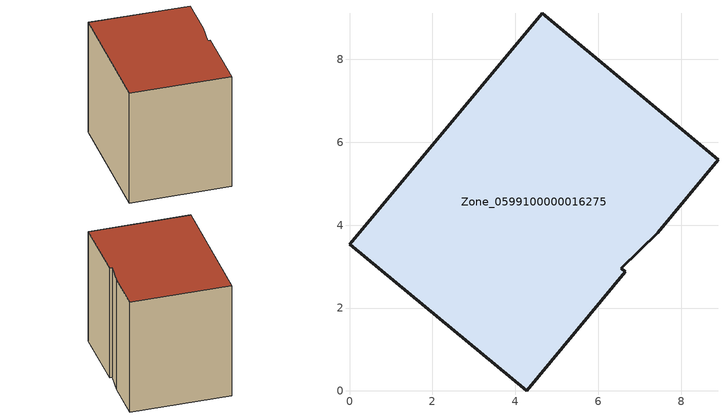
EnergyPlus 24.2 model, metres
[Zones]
Zone_0599100000016275
 floor ground (C_G): 7.44,3.82 6.56,2.96 6.66,2.88 4.28,0 0,3.54 4.65,9.12 8.89,5.58 z0
 wall outside (C_F): 4.28,0 6.66,2.88 6.56,2.96 7.44,3.82 8.89,5.58 4.65,9.12 0,3.54 4.28,0 z0:6.68
 roof outside (C_R): 6.56,2.96 7.44,3.82 8.89,5.58 4.65,9.12 0,3.54 4.28,0 6.66,2.88 z6.68
[BUILDING]
Pand.0599100000016275: North Axis=0; Terrain=City; Loads Convergence Tolerance Value=0.04; Temperature Convergence Tolerance Value=0.4; Solar Distribution=FullExterior; Maximum Number of Warmup Days=25; Minimum Number of Warmup Days=1
[Site:Location]
Rotterdam.The.Hague.AP_ZH_NLD Design_Conditions: Latitude=51.96; Longitude=4.45; Time Zone=1; Elevation=-4.5
[SITE:GROUNDTEMPERATURE:BUILDINGSURFACE]
18, 18, 18, 18, 18, 18, 18, 18, 18, 18, 18, 18
[MATERIAL] Thermal Absorptance=0.9; Solar Absorptance=0.7; Visible Absorptance=0.7
Name | Roughness | Thickness | Conductivity | Density | Specific Heat
G.TC.1946 | MediumSmooth | 0.15 | 1 | 540 | 1210
F.TC.1946 | Rough | 0.3 | 0.857143 | 1920 | 840
R.TC.1946 | MediumRough | 0.2 | 0.909091 | 1500 | 1000
[CONSTRUCTION]
C_G: G.TC.1946
C_F: F.TC.1946
C_R: R.TC.1946
[ZONE]
Zone_0599100000016275: Type=1; Multiplier=1; Ceiling Height=Autocalculate; Volume=Autocalculate; Floor Area=autocalculate; Part of Total Floor Area=Yes
[ZONEINFILTRATION:DESIGNFLOWRATE]
Infil_Zone_0599100000016275: Zone or ZoneList or Space or SpaceList=Zone_0599100000016275; Schedule=AlwaysOn; Design Flow Rate Calculation Method=Flow/Area; Flow Rate per Floor Area=0.003; Constant Term Coefficient=1; Temperature Term Coefficient=0; Velocity Term Coefficient=0; Velocity Squared Term Coefficient=0
[HVACTEMPLATE:ZONE:IDEALLOADSAIRSYSTEM]
Zone_0599100000016275: Maximum Heating Supply Air Temperature=50; Minimum Cooling Supply Air Temperature=13; Maximum Heating Supply Air Humidity Ratio=0.0156; Minimum Cooling Supply Air Humidity Ratio=0.0077; Heating Limit=NoLimit; Cooling Limit=NoLimit; Dehumidification Control Type=ConstantSensibleHeatRatio; Cooling Sensible Heat Ratio=0.7; Dehumidification Setpoint=60; Humidification Control Type=None; Humidification Setpoint=30; Outdoor Air Method=None; Outdoor Air Flow Rate per Person=0.00944; Outdoor Air Flow Rate per Zone Floor Area=0; Outdoor Air Flow Rate per Zone=0; Demand Controlled Ventilation Type=None; Outdoor Air Economizer Type=NoEconomizer; Heat Recovery Type=None; Sensible Heat Recovery Effectiveness=0.7; Latent Heat Recovery Effectiveness=0.65
[ZONECONTROL:THERMOSTAT]
ThermostatControl_Zone_0599100000016275: Zone or ZoneList=Zone_0599100000016275; Control Type Schedule=DualSetpointControlType; Control 1=Thermostat_Zone_0599100000016275; Temperature Difference Between Cutout And Setpoint=0
[THERMOSTATSETPOINT:DUALSETPOINT]
Thermostat_Zone_0599100000016275: Heating Setpoint Temperature Schedule=HeatingSetpoint_Zone_0599100000016275; Cooling Setpoint Temperature Schedule=CoolingSetpoint_Zone_0599100000016275
[SCHEDULE:COMPACT]
HeatingSetpoint_Zone_0599100000016275: Through: 12/31, For: AllDays, Until: 24:00, 21
CoolingSetpoint_Zone_0599100000016275: Through: 12/31, For: AllDays, Until: 24:00, 24
DualSetpointControlType: Through: 12/31, For: AllDays, Until: 24:00, 4
AlwaysOn: Through: 12/31, For: AllDays, Until: 24:00, 1
